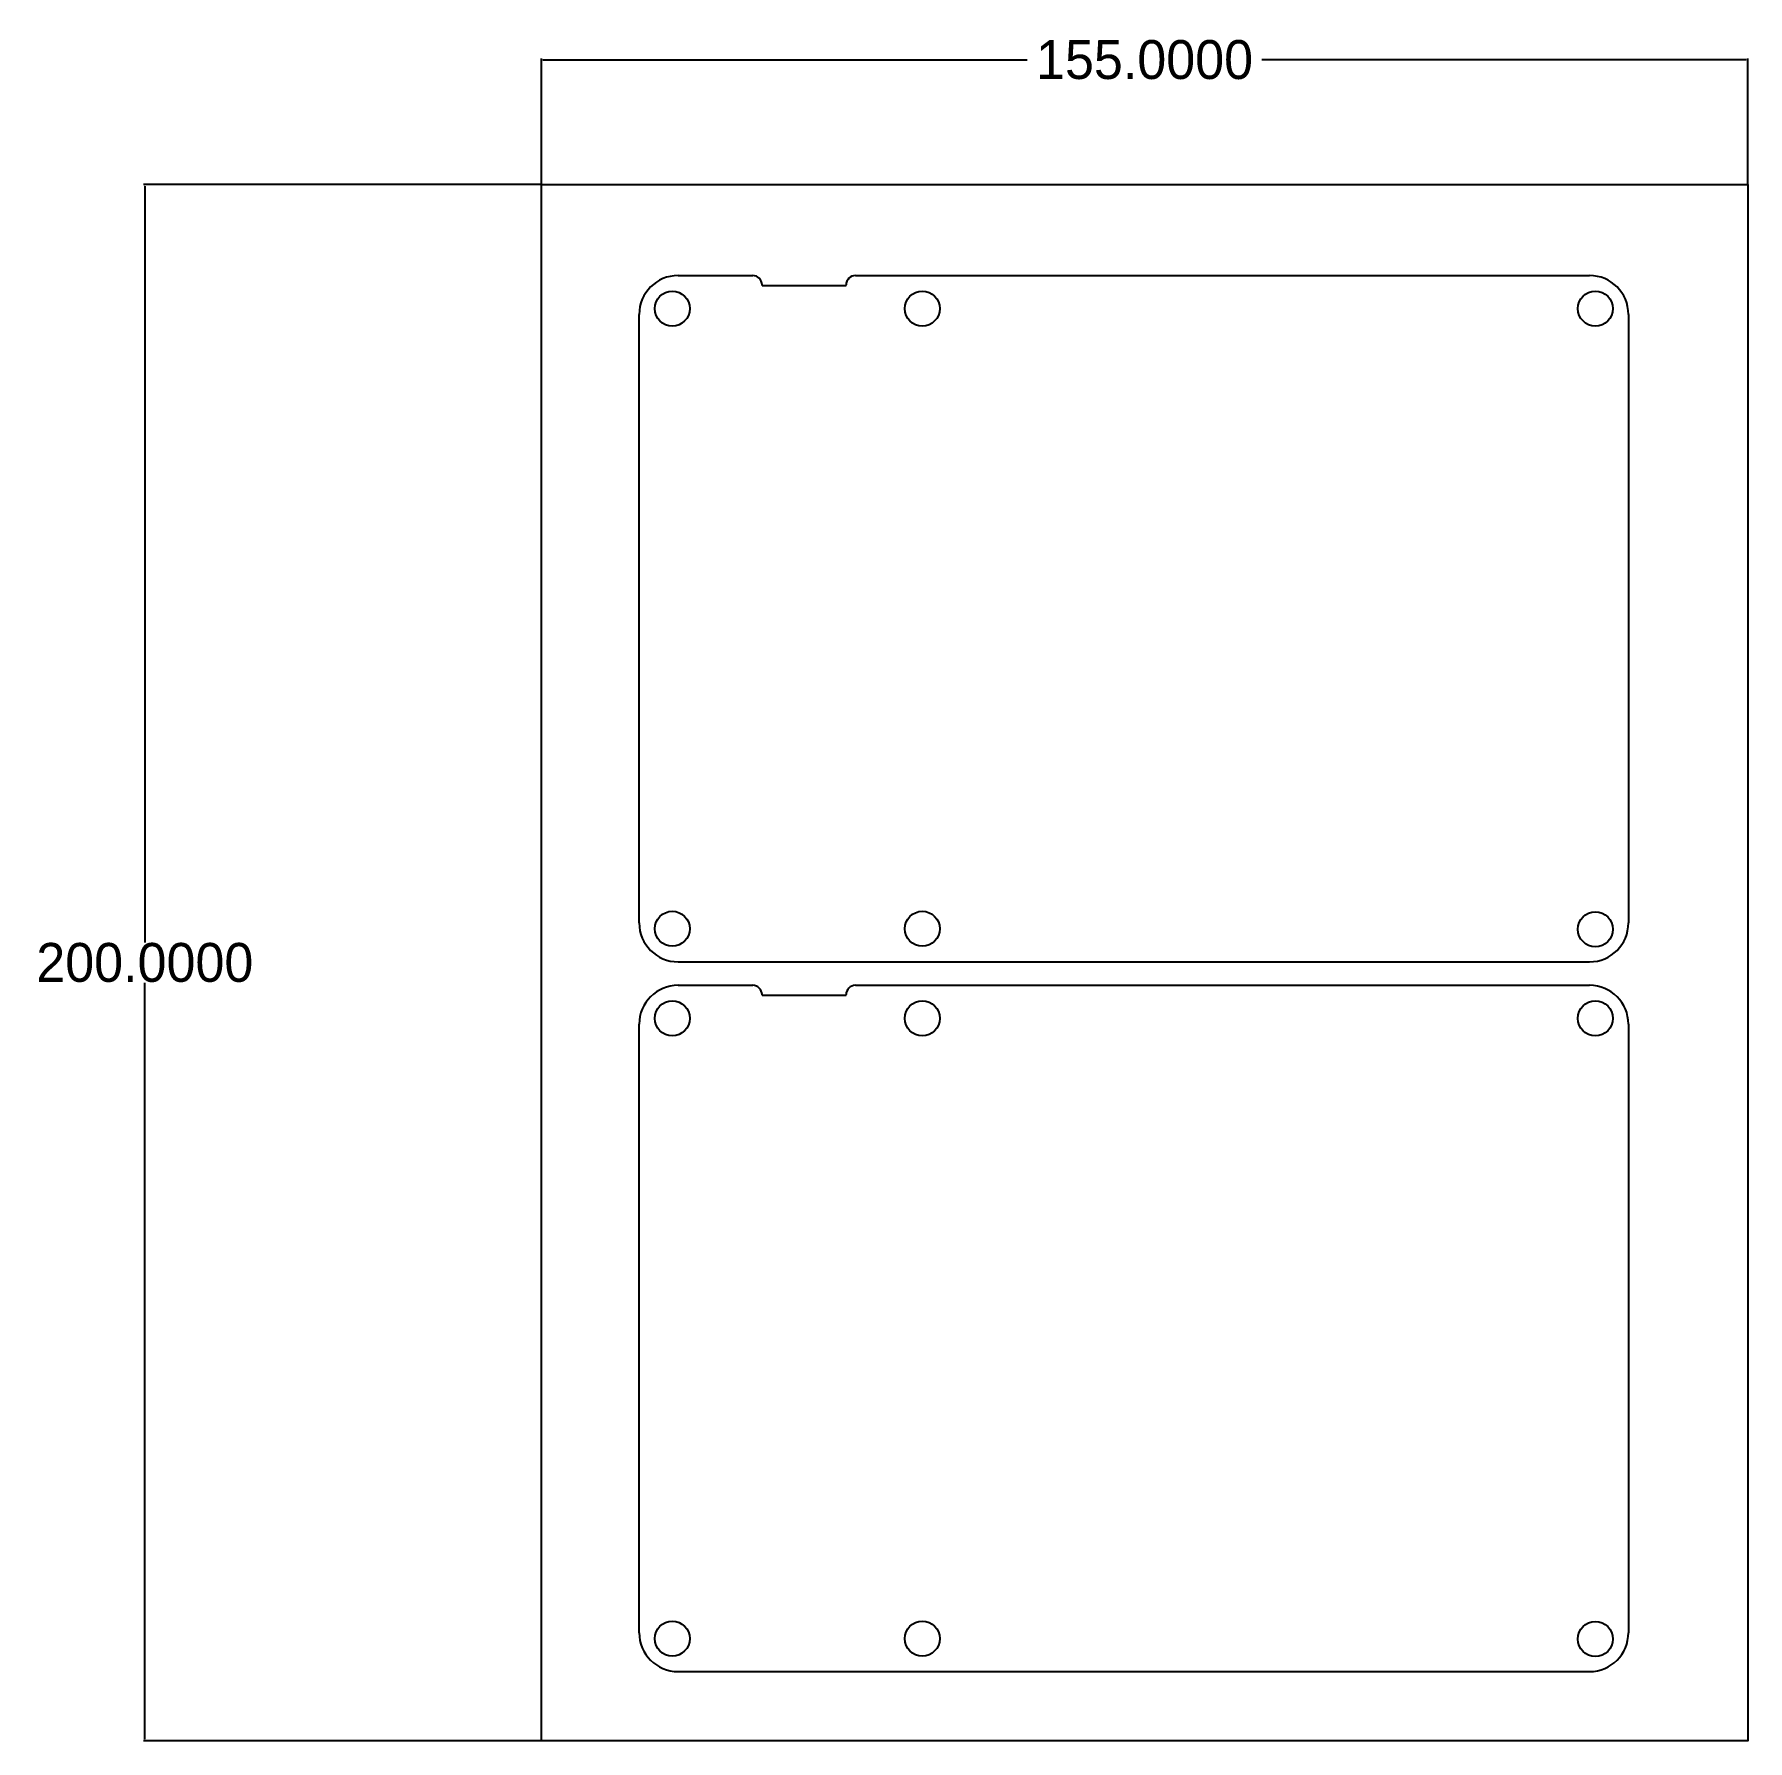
# Model space of a CAD drawing. Extents: x -203 to 17, y -190 to 29.
import ezdxf

# ---------------------------------------------------------------- set-up
doc = ezdxf.new("R2010")
doc.units = 0
doc.header["$MEASUREMENT"] = 0
doc.dimstyles.get("Standard").update_dxf_attribs({"dimtxt": 0.18, "dimasz": 0.18, "dimexe": 0.18, "dimexo": 0.0625, "dimgap": 0.09, "dimtad": 0, "dimtih": 1, "dimtoh": 1, "dimdec": 4, "dimzin": 0, "dimdsep": 46, "dimtxsty": 'Standard', "dimcen": 0.09, "dimadec": 0, "dimazin": 0, "dimtfac": 1, "dimtdec": 4, "dimtofl": 0, "dimtmove": 0, "dimatfit": 3, "dimfxl": 1, "dimtolj": 1, "dimtzin": 0, "dimarcsym": 0})

# ---------------------------------------------------------------- blocks, each defined once
blk = doc.blocks.new('*D11')
at = {"color": 0, "linetype": 'Continuous', "lineweight": -2, "transparency": 16777216}
for p, q in [((-138.21, 10.23), (-138.21, 26.39)), ((-138.03, 26.21), (-75.8, 26.21)), ((16.61, 26.21), (-45.62, 26.21)), ((16.79, 10.23), (16.79, 26.39))]:
    blk.add_line(p, q, dxfattribs=at)
at = {"color": 0, "linetype": 'Continuous', "transparency": 16777216}
for points in [[(-138.03, 26.24), (-138.03, 26.18), (-138.21, 26.21)], [(16.61, 26.24), (16.61, 26.18), (16.79, 26.21)]]:
    blk.add_solid(points, dxfattribs=at)
at = {"layer": 'Defpoints', "color": 0, "linetype": 'Continuous', "transparency": 16777216}
for p in [(16.79, 26.21), (-138.21, 10.17), (16.79, 10.17)]:
    blk.add_point(p, dxfattribs=at)
at = {"color": 0, "linetype": 'Continuous', "transparency": 16777216, "insert": (-60.71, 26.21), "char_height": 5, "attachment_point": 5}
blk.add_mtext('\\A1;155.0000', dxfattribs=at)
blk = doc.blocks.new('*D12')
at = {"color": 0, "linetype": 'Continuous', "lineweight": -2, "transparency": 16777216}
for p, q in [((-138.27, 10.17), (-189.34, 10.17)), ((-189.16, 9.99), (-189.16, -87.24)), ((-189.16, -189.65), (-189.16, -92.42)), ((-138.27, -189.83), (-189.34, -189.83))]:
    blk.add_line(p, q, dxfattribs=at)
at = {"color": 0, "linetype": 'Continuous', "transparency": 16777216}
for points in [[(-189.19, 9.99), (-189.13, 9.99), (-189.16, 10.17)], [(-189.19, -189.65), (-189.13, -189.65), (-189.16, -189.83)]]:
    blk.add_solid(points, dxfattribs=at)
at = {"layer": 'Defpoints', "color": 0, "linetype": 'Continuous', "transparency": 16777216}
for p in [(-138.21, 10.17), (-189.16, -189.83), (-138.21, -189.83)]:
    blk.add_point(p, dxfattribs=at)
at = {"color": 0, "linetype": 'Continuous', "transparency": 16777216, "insert": (-189.16, -89.83), "char_height": 5, "attachment_point": 5}
blk.add_mtext('\\A1;200.0000', dxfattribs=at)

msp = doc.modelspace()

# ---------------------------------------------------------------- linework, layer by layer
at = {"color": 0, "linetype": 'Continuous'}
for p, q in [((-120.6407, -1.5193), (-111.0549, -1.5193)), ((-97.8549, -1.5193), (-3.53355, -1.5193)), ((-109.8549, -2.7893), (-109.8549, -2.7193)), ((-109.8549, -2.7893), (-99.0549, -2.7893)), ((-99.0549, -2.7893), (-99.0549, -2.7193)), ((-125.6407, -84.7193), (-125.6407, -6.5193)), ((1.46645, -6.5193), (1.46645, -84.7193)), ((-120.6407, -89.7193), (-88.51171, -89.7193)), ((-88.51171, -89.7193), (-3.53355, -89.7193)), ((-120.6407, -92.7415), (-111.0549, -92.7415)), ((-109.8549, -94.0115), (-109.8549, -93.9415)), ((-109.8549, -94.0115), (-99.0549, -94.0115)), ((-99.0549, -94.0115), (-99.0549, -93.9415)), ((-97.8549, -92.7415), (-3.53355, -92.7415)), ((-125.6407, -175.9415), (-125.6407, -97.7415)), ((1.46645, -97.7415), (1.46645, -175.9415)), ((-120.6407, -180.9415), (-88.51171, -180.9415)), ((-88.51171, -180.9415), (-3.53355, -180.9415))]:
    msp.add_line(p, q, dxfattribs=at)
at = {"color": 1, "linetype": 'Continuous'}
msp.add_lwpolyline([(-138.20864, 10.16896), (16.79136, 10.16896), (16.79136, -189.83104), (-138.20864, -189.83104)], close=True, dxfattribs=at)
at = {"linetype": 'Continuous'}
for centre in [(-121.39806, -5.76194), (-89.26907, -5.76194), (-2.77619, -5.76194), (-121.39806, -85.47666), (-89.26907, -85.47666), (-2.77619, -85.5344), (-121.39806, -96.98414), (-89.26907, -96.98414), (-2.77619, -96.98414), (-121.39806, -176.69886), (-89.26907, -176.69886), (-2.77619, -176.7566)]:
    msp.add_circle(centre, 2.25, dxfattribs=at)
at = {"color": 0, "linetype": 'Continuous'}
for centre, radius, start, end in [((-120.6407, -6.5193), 5, 90, 180), ((-111.0549, -2.7193), 1.2, 0, 90), ((-97.8549, -2.7193), 1.2, 90, 180), ((-3.53355, -6.5193), 5, 0, 90), ((-120.6407, -84.7193), 5, 180, 270), ((-3.53355, -84.7193), 5, 270, 0), ((-120.6407, -97.7415), 5, 90, 180), ((-111.0549, -93.9415), 1.2, 0, 90), ((-97.8549, -93.9415), 1.2, 90, 180), ((-3.53355, -97.7415), 5, 0, 90), ((-120.6407, -175.9415), 5, 180, 270), ((-3.53355, -175.9415), 5, 270, 0)]:
    msp.add_arc(centre, radius, start, end, dxfattribs=at)

# ---------------------------------------------------------------- dimensions: what is measured, and where the dimension line sits
at = {"color": 1, "linetype": 'Continuous'}
dim = msp.add_linear_dim(base=(16.79136, 26.21401), p1=(-138.20864, 10.16896), p2=(16.79136, 10.16896), dimstyle='Standard', override={"dimtxt": 5}, dxfattribs=at)
dim.commit()
dim.dimension.update_dxf_attribs({"geometry": '*D11', "text_midpoint": (-60.70864, 26.21401)})
dim = msp.add_linear_dim(base=(-189.16451, -189.83104), p1=(-138.20864, 10.16896), p2=(-138.20864, -189.83104), angle=90, dimstyle='Standard', override={"dimtxt": 5}, dxfattribs=at)
dim.commit()
dim.dimension.update_dxf_attribs({"geometry": '*D12', "text_midpoint": (-189.16451, -89.83104)})

doc.saveas('drawing.dxf')
